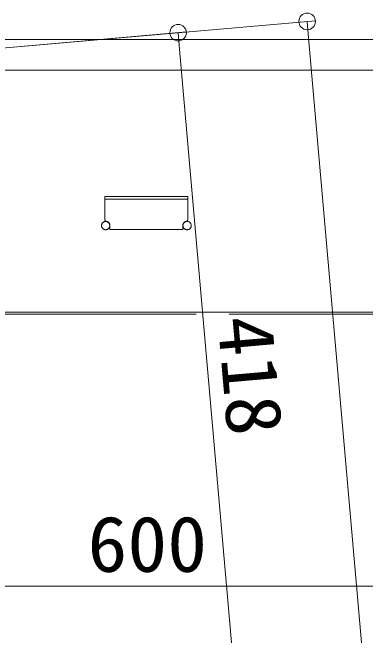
# Model space of a CAD drawing. Units: millimetres, scale not verified, with parts at other scales. Extents: x -2000 to 2000, y -1385 to 1385.
# Drawn here: x -132.6 to -26, y 549.7 to 738.1 of the extents above; entities that cross this region are included whole.
import ezdxf
from ezdxf.enums import TextEntityAlignment as Align

# ---------------------------------------------------------------- set-up
doc = ezdxf.new("R2010")
doc.units = ezdxf.units.MM
doc.header["$LTSCALE"] = 10
doc.linetypes.add('LONG_DASHED1', pattern=[7, 6, -1])
for name, color, linetype, lineweight in [('0-2_sunpou', 1, 'Continuous', 9), ('0-3_0', 4, 'Continuous', 9), ('0-C_ke-su', 3, 'LONG_DASHED1', 9)]:
    doc.layers.add(name, color=color, linetype=linetype, lineweight=lineweight)
doc.styles.add('ＭＳ ゴシック', font='')
doc.styles.get('ＭＳ ゴシック').set_extended_font_data('MS Gothic')

# ---------------------------------------------------------------- blocks, each defined once
blk = doc.blocks.new('_ORIGIN')
at = {"layer": '0-3_0', "color": 1}
blk.add_line((0, 0), (-10, 0), dxfattribs=at)
blk.add_circle((0, 0), 5, dxfattribs=at)

msp = doc.modelspace()

# ---------------------------------------------------------------- linework, layer by layer
at = {"layer": '0-2_sunpou'}
for p, q in [((-202.22, 721.51), (-41.12, 735.61)), ((-202.22, 721.51), (-80.1, 732.2)), ((-43.17, 730.41), (93.73, -834.4)), ((-82.16, 727), (-64.8, 528.59)), ((-202.18, 720.64), (205.55, 720.64)), ((-237.18, 564.66), (52.82, 564.66))]:
    msp.add_line(p, q, dxfattribs=at)
at = {"layer": '0-3_0'}
for p, q in [((-188.33, 729.96), (58.42, 729.96)), ((57.82, 647.46), (-182.18, 647.46))]:
    msp.add_line(p, q, dxfattribs=at)
at = {"layer": '0-C_ke-su'}
for p, q in [((-104.68, 682.46), (-104.68, 675.43)), ((-104.68, 682.46), (-79.68, 682.46)), ((-79.68, 682.46), (-79.68, 675.43)), ((-104.68, 681.66), (-79.68, 681.66)), ((-103.18, 673.66), (-103.18, 672.46)), ((-81.18, 673.66), (-81.18, 672.46)), ((-103.18, 672.46), (-81.18, 672.46)), ((-137.18, 646.86), (21.47, 646.86))]:
    msp.add_line(p, q, dxfattribs=at)
for centre in [(-104.48, 673.66), (-79.88, 673.66)]:
    msp.add_circle(centre, 1.25, dxfattribs=at)
for centre, radius, start, end in [((-104.18, 675.43), 0.5, 180, 260.4072), ((-104.48, 673.66), 1.3, 0, 80.4049), ((-79.88, 673.66), 1.3, 99.5951, 180), ((-80.18, 675.43), 0.5, 279.5928, 0)]:
    msp.add_arc(centre, radius, start, end, dxfattribs=at)

# ---------------------------------------------------------------- block references
at = {"layer": '0-2_sunpou', "xscale": 0.5, "yscale": 0.5, "rotation": 95}
for p in [(-43.61, 735.39), (-82.59, 731.98)]:
    msp.add_blockref('_ORIGIN', p, dxfattribs=at)

# ---------------------------------------------------------------- texts
at = {"layer": '0-2_sunpou', "color": 2, "style": 'ＭＳ ゴシック', "width": 1.05}
msp.add_text('418', height=16.86, rotation=275, dxfattribs=at).set_placement((-75.74, 645.16), align=Align.BOTTOM_LEFT)
msp.add_text('600', height=16.86, dxfattribs=at).set_placement((-109.97, 563.92), align=Align.BOTTOM_LEFT)

doc.saveas('drawing.dxf')
